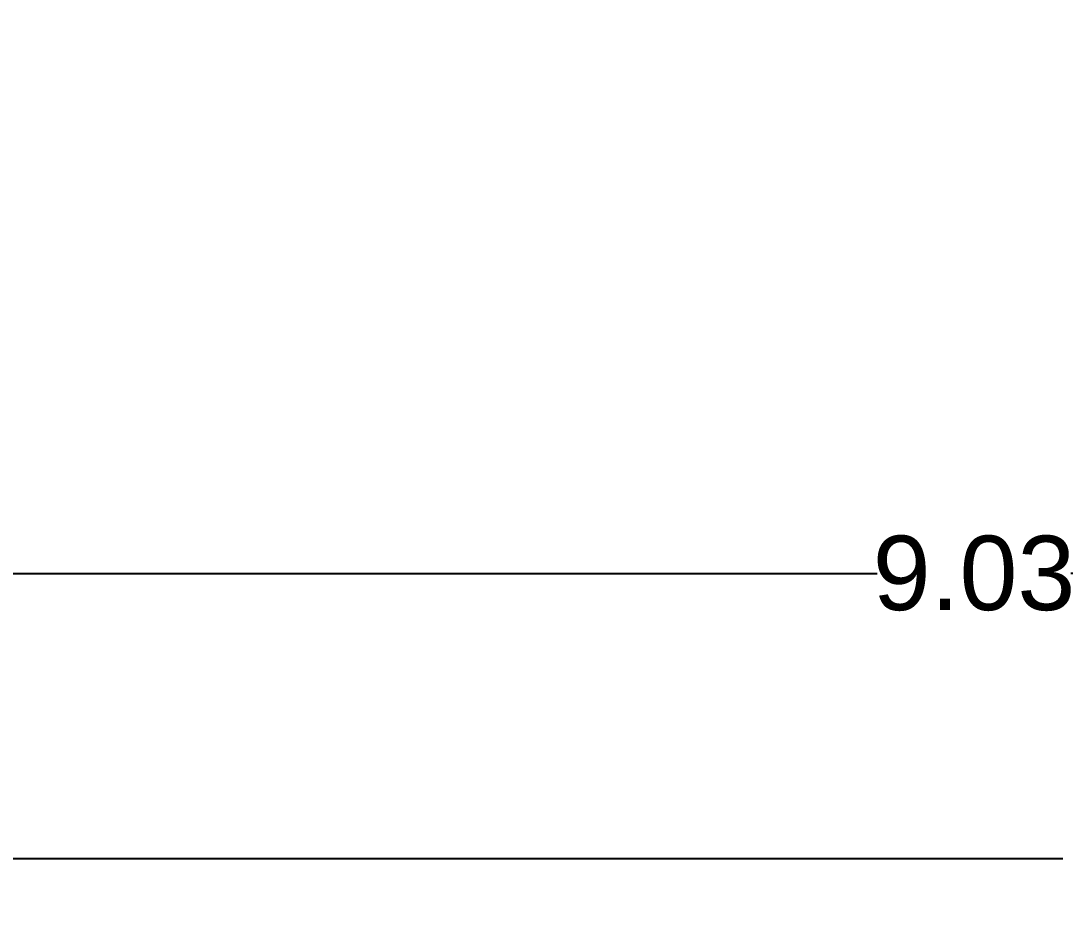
# Model space of a CAD drawing. Header units: millimetres. Extents: x 1217 to 2428, y 234 to 644.
# Drawn here: x 2116.306 to 2118.389, y 374.349 to 376.135 of the extents above; entities that cross this region are included whole.
import ezdxf

# ---------------------------------------------------------------- set-up
doc = ezdxf.new("R2010")
doc.units = ezdxf.units.MM
doc.layers.get('0').update_dxf_attribs({"lineweight": 5})
doc.layers.add('0.1', color=251, linetype='Continuous')
doc.layers.add('COTAS', color=252, linetype='Continuous')
doc.styles.add('INTERARQ', font='arial.ttf')
doc.dimstyles.new('ESCALA_1-50', dxfattribs={"dimtxt": 0.15, "dimasz": 0.06, "dimexe": 0.18, "dimexo": 0.0625, "dimgap": 0, "dimtad": 0, "dimtih": 1, "dimtoh": 1, "dimzin": 0, "dimdsep": 46, "dimtxsty": 'INTERARQ', "dimblk": 'DIMTICK', "dimcen": 0, "dimse1": 1, "dimse2": 1, "dimclrd": 256, "dimclre": 1, "dimclrt": 2, "dimadec": 0, "dimazin": 0, "dimtfac": 4.5, "dimtofl": 0, "dimtmove": 2, "dimatfit": 3, "dimldrblk": 'DIMTICK', "dimfxl": 1, "dimtolj": 1, "dimtzin": 0, "dimarcsym": 0})

# ---------------------------------------------------------------- blocks, each defined once
blk = doc.blocks.new('DIMTICK')
at = {"color": 1}
for p, q in [((0, 1), (0, -1)), ((-1, 0), (1, 0))]:
    blk.add_line(p, q, dxfattribs=at)
at = {"color": 3, "const_width": 0.141}
blk.add_lwpolyline([(0.707, 0.707), (-0.707, -0.707)], dxfattribs=at)
blk = doc.blocks.new('*D1699')
at = {"layer": 'COTAS', "lineweight": -2, "ltscale": 3, "transparency": 16777216}
for p, q in [((2113.7706, 375.0212), (2118.0301, 375.0212)), ((2122.6792, 375.0212), (2118.4197, 375.0212))]:
    blk.add_line(p, q, dxfattribs=at)
at = {"layer": 'DEFPOINTS', "color": 0, "ltscale": 3, "transparency": 16777216}
for p in [(2113.7106, 375.3032, 0), (2122.7392, 375.3032, 0), (2122.7392, 375.0212)]:
    blk.add_point(p, dxfattribs=at)
at = {"layer": 'COTAS', "lineweight": -2, "ltscale": 3, "transparency": 16777216, "xscale": 0.06, "yscale": 0.06, "zscale": 0.06, "rotation": 180}
blk.add_blockref('DIMTICK', (2113.7106, 375.0212), dxfattribs=at)
at = {"layer": 'COTAS', "lineweight": -2, "ltscale": 3, "transparency": 16777216, "xscale": 0.06, "yscale": 0.06, "zscale": 0.06}
blk.add_blockref('DIMTICK', (2122.7392, 375.0212), dxfattribs=at)
at = {"layer": 'COTAS', "color": 2, "ltscale": 3, "transparency": 16777216, "insert": (2118.2249, 375.0212), "char_height": 0.15, "attachment_point": 5, "style": 'INTERARQ'}
blk.add_mtext('\\A1;9.03', dxfattribs=at)
blk = doc.blocks.new('*D1633')
at = {"layer": '0.1', "lineweight": -2, "ltscale": 3, "transparency": 16777216}
for p, q in [((2113.6716, 374.447), (2129.2484, 374.447)), ((2145.3316, 374.447), (2129.7548, 374.447))]:
    blk.add_line(p, q, dxfattribs=at)
at = {"layer": 'DEFPOINTS', "color": 0, "ltscale": 3, "transparency": 16777216}
for p in [(2145.3916, 377.6495, 0), (2113.6116, 376.671, 0), (2145.3916, 374.447)]:
    blk.add_point(p, dxfattribs=at)
at = {"layer": '0.1', "lineweight": -2, "ltscale": 3, "transparency": 16777216, "xscale": 0.06, "yscale": 0.06, "zscale": 0.06, "rotation": 180}
blk.add_blockref('DIMTICK', (2113.6116, 374.447), dxfattribs=at)
at = {"layer": '0.1', "lineweight": -2, "ltscale": 3, "transparency": 16777216, "xscale": 0.06, "yscale": 0.06, "zscale": 0.06}
blk.add_blockref('DIMTICK', (2145.3916, 374.447), dxfattribs=at)
at = {"layer": '0.1', "color": 2, "ltscale": 3, "transparency": 16777216, "insert": (2129.5016, 374.447), "char_height": 0.15, "attachment_point": 5, "style": 'INTERARQ'}
blk.add_mtext('\\A1;31.78', dxfattribs=at)

msp = doc.modelspace()

# ---------------------------------------------------------------- dimensions: what is measured, and where the dimension line sits
at = {"layer": '0.1', "ltscale": 3}
dim = msp.add_linear_dim(base=(2145.3916, 374.44702), p1=(2113.61159, 376.67099, 0), p2=(2145.3916, 377.64948, 0), dimstyle='ESCALA_1-50', dxfattribs=at)
dim.commit()
dim.dimension.update_dxf_attribs({"geometry": '*D1633', "text_midpoint": (2129.5016, 374.44702)})
at = {"layer": 'COTAS', "ltscale": 3}
dim = msp.add_linear_dim(base=(2122.73916, 375.02122, 0), p1=(2113.71057, 375.30324, 0), p2=(2122.73916, 375.30324, 0), dimstyle='ESCALA_1-50', dxfattribs=at)
dim.commit()
dim.dimension.update_dxf_attribs({"geometry": '*D1699', "text_midpoint": (2118.22487, 375.02122, 0)})

doc.saveas('drawing.dxf')
